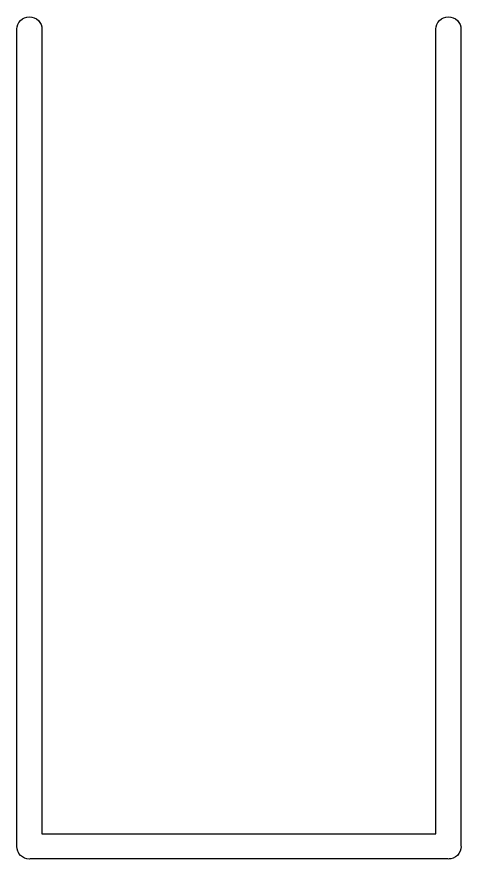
# Model space of a CAD drawing. Extents: x 74 to 208, y -150 to -40.
# Drawn here: x 166.421 to 168.542, y -110.992 to -106.971 of the extents above; entities that cross this region are included whole.
import ezdxf

# ---------------------------------------------------------------- set-up
doc = ezdxf.new("R2010")
doc.units = 0
doc.layers.add('BLACK', color=7, linetype='CONTINUOUS')

msp = doc.modelspace()

# ---------------------------------------------------------------- linework, layer by layer
at = {"layer": 'BLACK', "linetype": 'CONTINUOUS'}
for p, q in [((166.426, -107.008), (166.431, -106.998)), ((166.431, -106.998), (166.439, -106.989)), ((166.439, -106.989), (166.448, -106.981)), ((166.448, -106.981), (166.458, -106.976)), ((166.458, -106.976), (166.469, -106.972)), ((166.469, -106.972), (166.481, -106.971)), ((166.481, -106.971), (166.493, -106.972)), ((166.493, -106.972), (166.504, -106.976)), ((166.504, -106.976), (166.515, -106.981)), ((166.515, -106.981), (166.524, -106.989)), ((166.524, -106.989), (166.531, -106.998)), ((166.531, -106.998), (166.537, -107.008)), ((168.426, -107.008), (168.431, -106.998)), ((168.431, -106.998), (168.439, -106.989)), ((168.439, -106.989), (168.448, -106.981)), ((168.448, -106.981), (168.458, -106.976)), ((168.458, -106.976), (168.469, -106.972)), ((168.469, -106.972), (168.481, -106.971)), ((168.481, -106.971), (168.493, -106.972)), ((168.493, -106.972), (168.504, -106.976)), ((168.504, -106.976), (168.515, -106.981)), ((168.515, -106.981), (168.524, -106.989)), ((168.524, -106.989), (168.531, -106.998)), ((168.531, -106.998), (168.537, -107.008)), ((166.421, -107.028), (166.422, -107.019)), ((166.421, -110.928), (166.421, -107.028)), ((166.422, -107.019), (166.426, -107.008)), ((166.537, -107.008), (166.54, -107.019)), ((166.54, -107.019), (166.541, -107.028)), ((166.541, -107.028), (166.541, -110.871)), ((168.421, -107.028), (168.422, -107.019)), ((168.421, -110.871), (168.421, -107.028)), ((168.422, -107.019), (168.426, -107.008)), ((168.537, -107.008), (168.54, -107.019)), ((168.54, -107.019), (168.541, -107.028)), ((168.541, -107.028), (168.541, -110.928)), ((166.541, -110.871), (168.421, -110.871)), ((166.421, -110.931), (166.421, -110.928)), ((166.422, -110.943), (166.421, -110.931)), ((168.542, -110.931), (168.54, -110.943)), ((168.541, -110.928), (168.542, -110.931)), ((166.426, -110.954), (166.422, -110.943)), ((166.429, -110.96), (166.426, -110.954)), ((166.431, -110.965), (166.429, -110.96)), ((166.439, -110.974), (166.431, -110.965)), ((166.448, -110.981), (166.439, -110.974)), ((168.524, -110.974), (168.515, -110.981)), ((168.531, -110.965), (168.524, -110.974)), ((168.537, -110.954), (168.531, -110.965)), ((168.54, -110.943), (168.537, -110.954)), ((166.458, -110.987), (166.448, -110.981)), ((166.469, -110.99), (166.458, -110.987)), ((166.481, -110.992), (166.469, -110.99)), ((166.484, -110.991), (166.481, -110.992)), ((168.478, -110.991), (166.484, -110.991)), ((168.481, -110.992), (168.478, -110.991)), ((168.484, -110.991), (168.481, -110.992)), ((168.493, -110.99), (168.484, -110.991)), ((168.484, -110.991), (168.484, -110.991)), ((168.504, -110.987), (168.493, -110.99)), ((168.515, -110.981), (168.504, -110.987))]:
    msp.add_line(p, q, dxfattribs=at)

doc.saveas('drawing.dxf')
